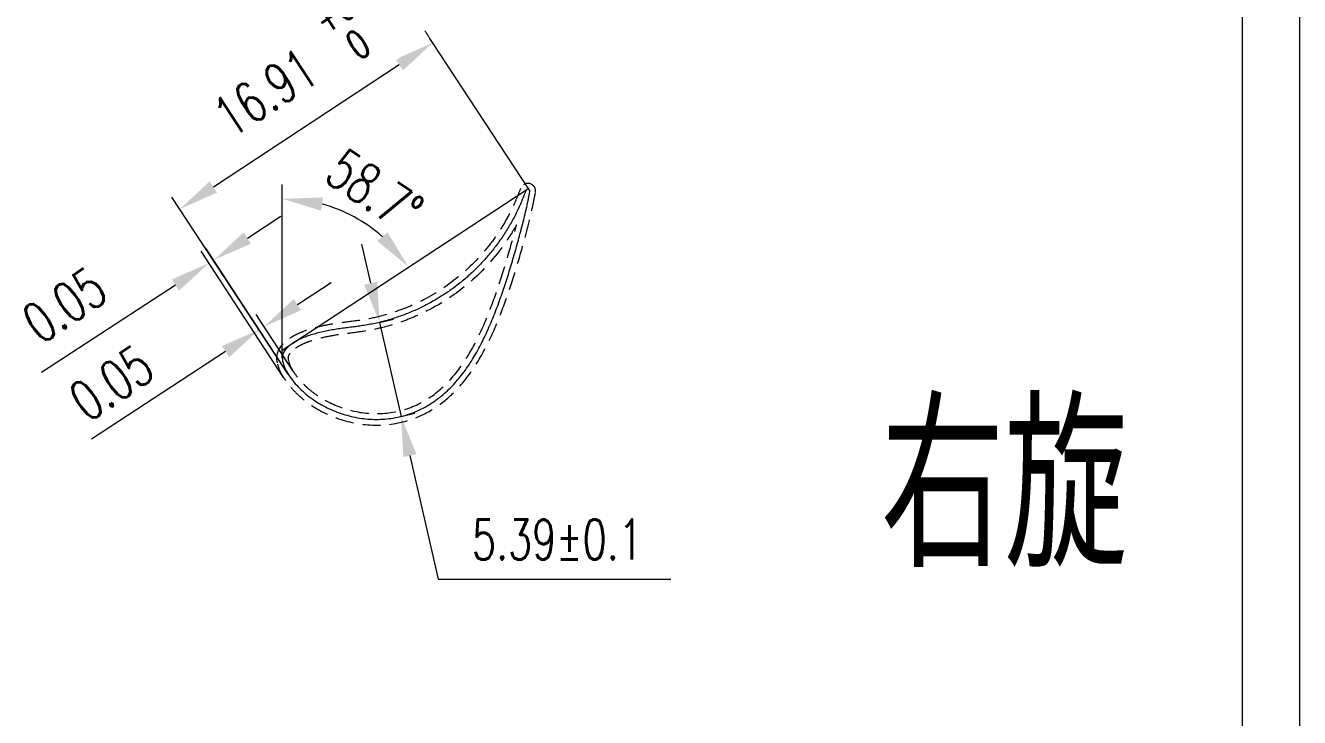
# Model space of a CAD drawing. Header units: inches. Extents: x -25 to 395, y -12 to 285.
# Drawn here: x 283.7 to 394.9, y 49.2 to 109.6 of the extents above; entities that cross this region are included whole.
import ezdxf

# ---------------------------------------------------------------- set-up
doc = ezdxf.new("R2010")
doc.units = ezdxf.units.IN
doc.header["$MEASUREMENT"] = 0
doc.linetypes.add('DASHED', pattern=[19.05, 12.7, -6.35])
for name, color, linetype, lineweight in [('1轮廓实线层', 7, 'Continuous', 0), ('4虚线层', 1, 'DASHED', 0), ('6文字层', 3, 'Continuous', 0), ('7标注层', 4, 'Continuous', 0), ('图框层', 7, 'Continuous', 0)]:
    doc.layers.add(name, color=color, linetype=linetype, lineweight=lineweight)
doc.styles.add('HCTC', font='ROMANS.SHX', dxfattribs={"width": 0.7, "bigfont": 'INTECAD.SHX'})

# ---------------------------------------------------------------- blocks, each defined once
blk = doc.blocks.new('动叶12.5-56.7')
at = {"layer": '6文字层', "color": 3, "insert": (311.85, 116.43), "char_height": 3.5, "attachment_point": 5, "rotation": 33.4225, "style": 'HCTC', "bg_fill": 2}
blk.add_mtext('\\A1; {\\H0.71x;\\S+0.3^  0;}', dxfattribs=at)
at = {"layer": '6文字层', "style": 'HCTC', "width": 0.7}
for tag, p in [('A', (95.81, 262.35)), ('RLE1', (200.54, 233.72)), ('RLE2', (236.02, 234.26)), ('AB1', (75.8, 226.24)), ('ALA', (101.09, 225.81)), ('AB', (121.97, 225.81)), ('RLE3', (200.68, 211.4)), ('RLE4', (235.79, 210.89)), ('AG0', (97.07, 201.44)), ('AB0', (121.13, 200.37)), ('DQ', (336.34, 187.94)), ('CF', (286.02, 155.94)), ('AM', (307.73, 144.76)), ('B', (134.17, 83.74)), ('RG0', (207.84, 78.7)), ('叶型号', (18.11, 52.53)), ('叶根轮槽图号', (23.7, 46.25)), ('ZA', (34.22, 20.66)), ('ZA1', (58.18, 20.66)), ('ZH', (15.31, 14.15)), ('PH', (41.85, 13.98)), ('QH', (64.07, 13.93))]:
    blk.add_attdef(tag, p, '', height=3.5, dxfattribs=at)
for tag, p, rotation in [('HLA0', (68.43, 215.96), 90), ('HLA', (134.93, 218.1), 90), ('HG0', (59.14, 208.59), 90), ('RG', (77.28, 205.03), 321.6719), ('HA', (50.17, 199.37), 90), ('HGA1', (134, 168), 90), ('HGA', (58.2, 167.26), 90), ('H3', (335.04, 165.2), 90), ('P', (130.94, 141.63), 290.302), ('DA', (236.86, 136.85), 84.5034), ('DA1', (49.61, 133.62), 90), ('Q', (121.14, 138.31), 290.302), ('YD', (74.08, 115.99), 290.6067), ('YS', (64.21, 113.62), 290.6067), ('L', (301.69, 106.69), 33.0311), ('菱形角', (85.92, 108.29), 281.3016), ('安装角B', (309.67, 103.12), 326.1465), ('LP1', (285.08, 88.7), 33.8251), ('LP2', (289.18, 81.9), 33.8251), ('YH', (322.72, 69.99), 0.04)]:
    blk.add_attdef(tag, p, '', height=3.5, rotation=rotation, dxfattribs=at)
blk = doc.blocks.new('ZwmFrameMain_A3^_^中文^_^landscape')
at = {"color": 7, "linetype": 'Continuous'}
blk.add_line((395, 292), (395, -5), dxfattribs=at)
at = {"color": 6, "linetype": 'Continuous'}
blk.add_line((390, 287), (390, 0), dxfattribs=at)

msp = doc.modelspace()

# ---------------------------------------------------------------- linework, layer by layer
at = {"layer": '1轮廓实线层', "ltscale": 0.125}
for centre, radius, start, end in [((327.553, 95.16709), 0.18, 349.5492645, 161.743357), ((307.27991, 80.59151), 1.1556, 139.0348652, 200.1515865)]:
    msp.add_arc(centre, radius, start, end, dxfattribs=at)
for points, knots in [([(306.19505, 80.1934), (306.23327, 80.04216), (306.34757, 79.65511), (306.70045, 79.10032), (307.12778, 78.49981), (307.63141, 77.95468), (308.17954, 77.45825), (308.77025, 77.00883), (309.3906, 76.61044), (310.04373, 76.25872), (310.72097, 75.9576), (311.41916, 75.70766), (312.13199, 75.51027), (312.85976, 75.36591), (313.59656, 75.27732), (314.33627, 75.24659), (315.07604, 75.27524), (315.81273, 75.36564), (316.53971, 75.51751), (317.25056, 75.72944), (317.93873, 75.99959), (318.59975, 76.328), (319.23379, 76.71269), (319.83672, 77.14741), (320.40369, 77.62474), (320.93525, 78.14016), (321.42901, 78.68682), (321.89205, 79.26541), (322.32417, 79.86877), (322.72653, 80.49177), (323.10322, 81.13289), (323.45234, 81.78198), (323.7808, 82.44452), (324.0932, 83.12261), (324.38669, 83.80371), (324.665, 84.49158), (324.92799, 85.17956), (325.18422, 85.88676), (325.42649, 86.58857), (325.66042, 87.29635), (325.88459, 88.0022), (326.1033, 88.71612), (326.31731, 89.43622), (326.52524, 90.15837), (326.72632, 90.87968), (326.92196, 91.6046), (327.10447, 92.30288), (327.28615, 93.03197), (327.4549, 93.75626), (327.60689, 94.47275), (327.6916, 94.92806), (327.73001, 95.13444)], [-18.131077764, -18.131077764, -18.131077764, -18.131077764, -17.898018852, -17.525337896, -17.156311097, -16.790854974, -16.41552432, -16.047962848, -15.678870757, -15.310730601, -14.936306798, -14.568195804, -14.199361567, -13.827832773, -13.456311303, -13.087314864, -12.718461511, -12.347054698, -11.975305643, -11.605755471, -11.235696668, -10.867734921, -10.499967684, -10.124505189, -9.753896622, -9.389230574, -9.01472612, -8.649695516, -8.278199311, -7.902007104, -7.537621549, -7.163086754, -6.796726256, -6.42854977, -6.043321268, -5.684383226, -5.315564161, -4.938582785, -4.556161742, -4.201927763, -3.820447164, -3.445305151, -3.081924053, -2.693616761, -2.318095137, -1.95872192, -1.567335018, -1.235514508, -0.831663373, -0.451865816, -0.136989988, -0.136989988, -0.136989988, -0.136989988]), ([(327.38206, 95.22348), (327.32358, 95.06555), (327.20009, 94.73203), (326.99438, 94.237), (326.77096, 93.73183), (326.53679, 93.24184), (326.28789, 92.75845), (326.02477, 92.28391), (325.74688, 91.81699), (325.4546, 91.35793), (325.14832, 90.9069), (324.82737, 90.46346), (324.49576, 90.03317), (324.15394, 89.61592), (323.7979, 89.2069), (323.42733, 88.80615), (323.04602, 88.41774), (322.65439, 88.0415), (322.25224, 87.67727), (321.83937, 87.32535), (321.41614, 86.98631), (320.98237, 86.66048), (320.53801, 86.34783), (320.08668, 86.05058), (319.62505, 85.76601), (319.15296, 85.49429), (318.67364, 85.23746), (318.18741, 84.99546), (317.6942, 84.76831), (317.19373, 84.55596), (316.68952, 84.35935), (316.17834, 84.17677), (315.66333, 84.00925), (315.1413, 83.85649), (314.61577, 83.7203), (314.08319, 83.60137), (313.54992, 83.50119), (313.01598, 83.41534), (312.4807, 83.33986), (311.94287, 83.27214), (311.40512, 83.20286), (310.86623, 83.12601), (310.32839, 83.03715), (309.79451, 82.93111), (309.26712, 82.80717), (308.74484, 82.66414), (308.23015, 82.49521), (307.72598, 82.29387), (307.24355, 82.04347), (306.78268, 81.74687), (306.53219, 81.48145), (306.40731, 81.34912)], [0, 0, 0, 0, 0.25258972, 0.533426397, 0.80392069, 1.081096811, 1.347890366, 1.619362514, 1.894873321, 2.162804183, 2.435557619, 2.712538891, 2.9837791, 3.25031256, 3.521505598, 3.797058544, 4.068930749, 4.337827391, 4.611558808, 4.882672153, 5.151462788, 5.424852886, 5.696305225, 5.966330199, 6.235357825, 6.509624298, 6.783263046, 7.050909404, 7.324190956, 7.597649221, 7.86627174, 8.135848965, 8.411757546, 8.678507209, 8.951618691, 9.225940514, 9.496884642, 9.765395428, 10.037068262, 10.307710364, 10.578497734, 10.850356427, 11.124184579, 11.396085939, 11.666664136, 11.936671407, 12.208073085, 12.478949491, 12.749724526, 13.023268718, 13.295252231, 13.295252231, 13.295252231, 13.295252231])]:
    msp.add_open_spline(points, degree=3, knots=knots, dxfattribs=at)
at = {"layer": '4虚线层', "ltscale": 0.125}
for centre, radius, start, end in [((327.553, 95.16709), 0.68, 349.5492645, 161.743357), ((307.27991, 80.59151), 1.6556, 139.0348652, 200.1515865), ((307.27991, 80.59151), 0.6556, 139.0348652, 200.1515865)]:
    msp.add_arc(centre, radius, start, end, dxfattribs=at)
for points, knots in [([(305.71029, 80.07089), (305.74941, 79.91612), (305.79631, 79.75348), (305.93986, 79.39749), (306.0367, 79.22287), (306.23331, 78.90615), (306.33036, 78.76404), (306.53414, 78.47438), (306.64128, 78.33011), (307.01355, 77.87288), (307.29394, 77.58832), (307.88378, 77.05646), (308.19575, 76.81073), (309.40709, 75.97006), (310.39004, 75.50332), (312.44908, 74.88412), (313.52785, 74.73094), (315.68764, 74.7889), (316.76435, 75.00443), (318.48764, 75.68065), (319.16563, 76.05518), (320.40897, 76.94189), (320.97743, 77.45396), (322.19249, 78.77679), (322.78967, 79.62302), (323.83354, 81.38341), (324.28003, 82.299), (325.08397, 84.15624), (325.44034, 85.10041), (326.09816, 87.00092), (326.39919, 87.95798), (326.9702, 89.87834), (327.23937, 90.84231), (327.6524, 92.42379), (327.80508, 93.03941), (328.02726, 94.0388), (328.10541, 94.42309), (328.19175, 94.88271), (328.20668, 94.96297), (328.22157, 95.04295)], [-18.131077764, -18.131077764, -18.131077764, -18.131077764, -17.911088768, -17.911088768, -17.658822142, -17.658822142, -17.406555516, -17.406555516, -17.154288891, -17.154288891, -16.591801658, -16.591801658, -16.029314425, -16.029314425, -14.493839865, -14.493839865, -12.958365304, -12.958365304, -11.422890743, -11.422890743, -10.334424229, -10.334424229, -9.245957714, -9.245957714, -7.751855284, -7.751855284, -6.257752853, -6.257752853, -4.763650423, -4.763650423, -3.269547993, -3.269547993, -1.775445562, -1.775445562, -0.833648337, -0.833648337, -0.259026393, -0.259026393, -0.136989988, -0.136989988, -0.136989988, -0.136989988]), ([(326.91317, 95.39709), (326.82485, 95.15856), (326.73911, 94.93012), (326.55127, 94.47344), (326.45173, 94.24385), (326.24669, 93.79276), (326.13978, 93.56969), (325.7811, 92.85988), (325.51092, 92.38333), (324.92638, 91.45636), (324.61247, 91.00613), (323.50106, 89.55971), (322.61245, 88.63199), (320.66058, 86.98959), (319.59244, 86.2796), (317.59159, 85.24306), (316.68483, 84.86719), (315.19362, 84.38347), (314.6259, 84.22946), (313.47783, 83.98796), (312.89235, 83.89905), (311.70381, 83.74385), (311.09326, 83.67148), (310.01668, 83.49029), (309.55183, 83.39379), (308.71723, 83.17829), (308.3428, 83.0662), (307.75324, 82.84456), (307.53383, 82.7511), (307.14361, 82.55478), (306.97289, 82.46009), (306.68244, 82.27306), (306.56507, 82.18918), (306.34297, 82.00063), (306.24593, 81.90386), (306.11773, 81.77078), (306.08012, 81.73091), (306.04368, 81.6923)], [0, 0, 0, 0, 0.38150474, 0.38150474, 0.76300948, 0.76300948, 1.14451422, 1.14451422, 1.989710436, 1.989710436, 2.834906651, 2.834906651, 4.803244499, 4.803244499, 6.771582347, 6.771582347, 8.279788699, 8.279788699, 9.187937252, 9.187937252, 10.096085805, 10.096085805, 11.004234358, 11.004234358, 11.692892477, 11.692892477, 12.253397738, 12.253397738, 12.580817188, 12.580817188, 12.855064505, 12.855064505, 13.035473195, 13.035473195, 13.215881886, 13.215881886, 13.295252231, 13.295252231, 13.295252231, 13.295252231]), ([(306.67981, 80.31591), (306.71358, 80.1823), (306.74993, 80.06123), (306.84525, 79.82779), (306.91735, 79.69808), (307.0916, 79.42237), (307.19191, 79.27549), (307.38806, 79.00133), (307.48728, 78.87162), (307.69862, 78.62123), (307.8112, 78.49912), (308.16455, 78.14127), (308.41697, 77.91687), (308.94751, 77.50008), (309.22615, 77.30702), (310.29446, 76.6524), (311.14845, 76.29155), (312.96618, 75.81524), (313.93414, 75.71312), (315.84375, 75.83366), (316.78864, 76.05808), (318.53948, 76.81557), (319.34665, 77.35514), (320.77849, 78.64885), (321.40186, 79.40406), (322.49717, 81.0319), (322.96996, 81.90296), (323.81662, 83.70181), (324.19213, 84.62869), (324.88104, 86.50998), (325.19519, 87.46463), (325.79098, 89.40023), (326.07331, 90.38027), (326.41767, 91.65579), (326.49514, 91.94727), (326.57059, 92.23892)], [-18.131077764, -18.131077764, -18.131077764, -18.131077764, -17.906256116, -17.906256116, -17.638201453, -17.638201453, -17.370146789, -17.370146789, -17.102092126, -17.102092126, -16.834037462, -16.834037462, -16.297928136, -16.297928136, -15.761818809, -15.761818809, -14.31478697, -14.31478697, -12.79517939, -12.79517939, -11.275571809, -11.275571809, -9.755964228, -9.755964228, -8.236356647, -8.236356647, -6.716749066, -6.716749066, -5.197141485, -5.197141485, -3.677533904, -3.677533904, -2.139909856, -2.139909856, -1.684881008, -1.684881008, -1.684881008, -1.684881008]), ([(326.57059, 92.23892), (326.43492, 91.99569), (326.29371, 91.75552), (325.85898, 91.05312), (325.55047, 90.6004), (324.31526, 88.94752), (323.26016, 87.8449), (320.91157, 85.92363), (319.6157, 85.1129), (317.3979, 84.07688), (316.52659, 83.74676), (315.07804, 83.31488), (314.5108, 83.17535), (313.37067, 82.95789), (312.79929, 82.87714), (311.67469, 82.73343), (311.12337, 82.66433), (310.16154, 82.49896), (309.7464, 82.41139), (309.01076, 82.22116), (308.6914, 82.12568), (308.17373, 81.93602), (307.9745, 81.85278), (307.5892, 81.6601), (307.39465, 81.54973), (307.14757, 81.374), (307.07335, 81.31162), (306.92216, 81.1659), (306.84917, 81.08884), (306.77094, 81.00594)], [1.507496088, 1.507496088, 1.507496088, 1.507496088, 1.913767248, 1.913767248, 2.713126243, 2.713126243, 4.926135942, 4.926135942, 7.13914564, 7.13914564, 8.498238897, 8.498238897, 9.344856099, 9.344856099, 10.191473301, 10.191473301, 11.038090503, 11.038090503, 11.69544913, 11.69544913, 12.219144039, 12.219144039, 12.574090904, 12.574090904, 12.92903777, 12.92903777, 13.124873583, 13.124873583, 13.295252231, 13.295252231, 13.295252231, 13.295252231])]:
    msp.add_open_spline(points, degree=3, knots=knots, dxfattribs=at)
at = {"layer": '7标注层'}
for p, q in [((327.70344, 95.26591), (318.57609, 109.16099)), ((306.12431, 87.9839), (306.12431, 95.75387)), ((305.61806, 80.75853), (296.4907, 94.6536)), ((306.12431, 81.30643), (327.45417, 95.31753)), ((306.64252, 79.19895), (299.45605, 90.20954)), ((306.22355, 78.92549), (299.03708, 89.93609)), ((306.12431, 80.59151), (306.12431, 87.9839)), ((306.64252, 79.19895), (303.42015, 84.13184)), ((307.061, 79.47231), (303.83864, 84.4052)), ((314.61594, 83.72352), (315.83477, 84.00094)), ((314.61594, 83.72352), (316.48443, 75.51438)), ((306.64252, 79.19895), (305.61806, 80.75853)), ((316.48443, 75.51438), (317.70326, 75.7918)), ((319.71729, 61.31099), (340.0423, 61.31099))]:
    msp.add_line(p, q, dxfattribs=at)
at = {"layer": '7标注层', "color": 4}
for p, q in [((316.33704, 106.19465), (300.10231, 95.53042)), ((303.07021, 91.07576), (306.00116, 92.98876)), ((313.83917, 87.13623), (313.0624, 90.54895)), ((296.78934, 86.97633), (285.09346, 79.34258)), ((307.45246, 85.27283), (310.38267, 87.18696)), ((301.17356, 81.17121), (289.48064, 73.53292)), ((317.2612, 72.10167), (319.71729, 61.31099))]:
    msp.add_line(p, q, dxfattribs=at)
msp.add_arc((306.12431, 81.30643), 13.19743, 48.5399045, 74.7600955, dxfattribs=at)
for points in [[(316.6573, 105.70709), (316.01677, 106.6822), (319.26236, 108.11623)], [(299.78204, 96.01798), (300.42257, 95.04287), (297.17698, 93.60884)], [(309.67076, 94.61794), (309.51605, 93.46158), (306.12431, 94.50387)], [(302.75138, 91.56426), (303.38904, 90.58727), (300.13926, 89.16277)], [(314.42153, 90.81473), (315.30309, 91.5789), (317.15482, 88.55213)], [(297.10817, 86.48784), (296.47051, 87.46482), (299.72029, 88.88932)], [(313.27038, 87.00677), (314.40795, 87.26569), (314.61594, 83.72352)], [(307.13344, 85.7612), (307.77148, 84.78446), (304.52225, 83.3587)], [(301.49259, 80.68284), (300.85454, 81.65957), (304.10377, 83.08533)], [(317.82999, 72.23113), (316.69242, 71.97221), (316.48443, 75.51438)]]:
    msp.add_solid(points, dxfattribs=at)

# ---------------------------------------------------------------- texts
at = {"layer": '6文字层', "style": 'HCTC', "width": 0.7}
msp.add_text('右旋', height=14, dxfattribs=at).set_placement((358.37419, 62.38657))

# ---------------------------------------------------------------- next in the draw order: block references
at = {"layer": '6文字层'}
ref = msp.add_blockref('动叶12.5-56.7', (-0.04066, -6.96788), dxfattribs=at)
ref.add_attrib('安装角B', '58.7°', (309.62748, 96.15681), dxfattribs={"height": 3.5, "rotation": 326.1464582, "style": 'HCTC', "width": 0.7})
ref.add_attrib('L', '16.91', (301.65143, 99.72685), dxfattribs={"height": 3.5, "rotation": 33.0310963, "style": 'HCTC', "width": 0.7})
ref.add_attrib('LP1', '0.05', (285.03575, 81.73019), dxfattribs={"height": 3.5, "rotation": 33.8251328, "style": 'HCTC', "width": 0.7})
ref.add_attrib('LP2', '0.05', (289.13554, 74.92961), dxfattribs={"height": 3.5, "rotation": 33.8251328, "style": 'HCTC', "width": 0.7})
ref.add_attrib('YH', '5.39±0.1', (322.68022, 63.02359), dxfattribs={"height": 3.5, "rotation": 0.0400191, "style": 'HCTC', "width": 0.7})

# ---------------------------------------------------------------- next in the draw order: block references
at = {"layer": '图框层'}
msp.add_blockref('ZwmFrameMain_A3^_^中文^_^landscape', (-0.08133, -6.96788), dxfattribs=at)

doc.saveas('drawing.dxf')
